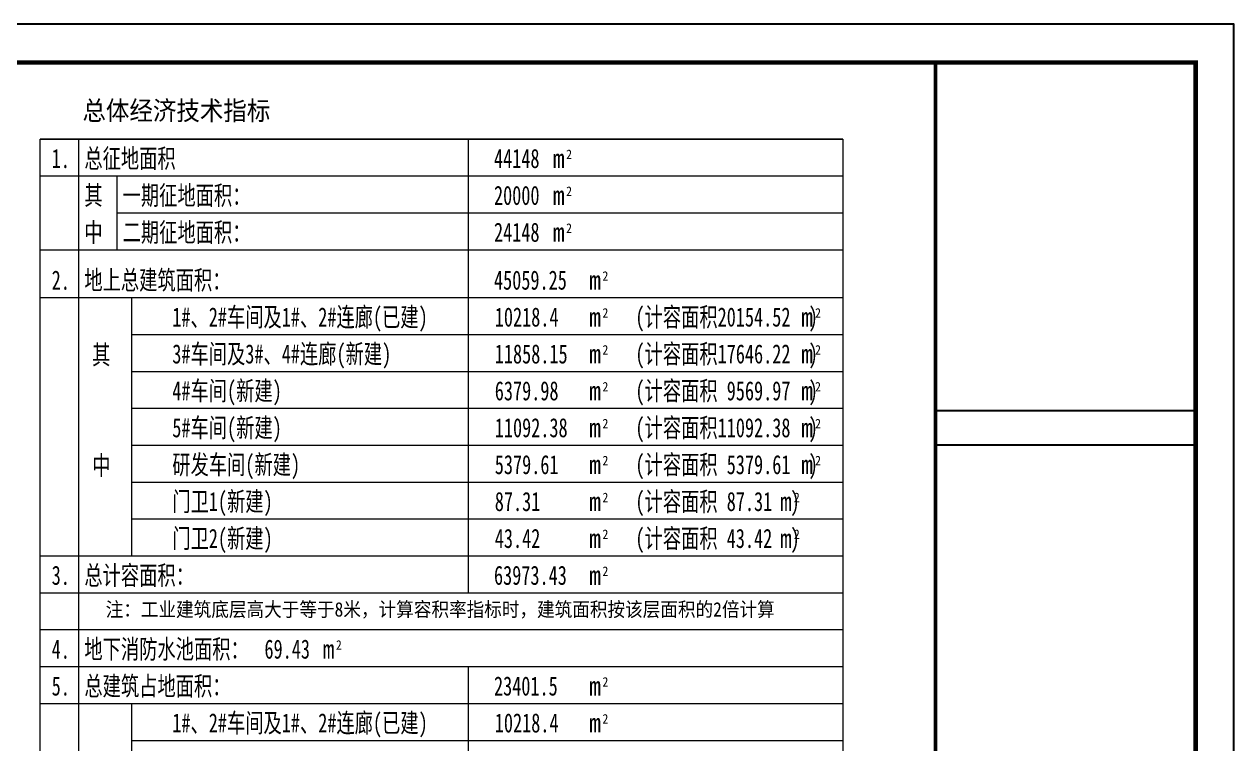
# Model space of a CAD drawing. Header units: millimetres. Extents: x 221342 to 221936, y -165780 to -165359.
# Drawn here: x 221778.1 to 221936.2, y -165453.3 to -165359.3 of the extents above; entities that cross this region are included whole.
import ezdxf

# ---------------------------------------------------------------- set-up
doc = ezdxf.new("R2010")
doc.units = ezdxf.units.MM
for name, color, linetype in [('PUB_DIM', 3, 'Continuous'), ('TK', 3, 'Continuous'), ('轴网标注', 240, 'Continuous')]:
    doc.layers.add(name, color=color, linetype=linetype)
doc.styles.add('-仿宋_GB2312', font='', dxfattribs={"width": 0.8})
doc.styles.add('-黑体', font='', dxfattribs={"width": 0.7})
doc.styles.add('dim_font', font='SIMPLEX.shx', dxfattribs={"width": 0.8})
doc.styles.get('-仿宋_GB2312').set_extended_font_data('FangSong_GB2312')
doc.styles.get('-黑体').set_extended_font_data('SimHei')
doc.dimstyles.new('AXIS150', dxfattribs={"dimscale": 1.5, "dimtxt": 300, "dimasz": 1, "dimexe": 250, "dimexo": 300, "dimgap": 150, "dimtad": 1, "dimdec": 0, "dimtxsty": 'dim_font', "dimblk": '_DIMX', "dimblk1": '_DIMX', "dimblk2": '_DIMX', "dimcen": 2.5, "dimse1": 1, "dimse2": 1, "dimclrt": 9, "dimazin": 3, "dimtfac": 1, "dimtdec": 0, "dimtix": 1, "dimtmove": 2, "dimatfit": 3, "dimldrblk": '_DIMX'})

# ---------------------------------------------------------------- blocks, each defined once
blk = doc.blocks.new('_DIMX')
blk.add_line((-150, 0), (150, 0))
at = {"const_width": 50}
blk.add_lwpolyline([(-70, -70), (70, 70)], dxfattribs=at)
blk = doc.blocks.new('*D137')
at = {"layer": 'Defpoints', "color": 0, "linetype": 'Continuous', "transparency": 16777216}
for p in [(221501.36, -165438.99), (221787.01, -165512.17), (221784.92, -165519.54)]:
    blk.add_point(p, dxfattribs=at)
at = {"layer": '轴网标注', "color": 0, "linetype": 'Continuous', "lineweight": -2, "transparency": 16777216}
for p, q in [((221501.36, -165438.99), (221503.8, -165430.43)), ((221503.46, -165431.63), (221787, -165512.17)), ((221784.92, -165519.54), (221787.35, -165510.97))]:
    blk.add_line(p, q, dxfattribs=at)
at = {"layer": '轴网标注', "color": 0, "linetype": 'Continuous', "lineweight": -2, "transparency": 16777216, "xscale": 0.005, "yscale": 0.005, "zscale": 0.005}
for p, rotation in [((221503.46, -165431.63), 164.1427629060019), ((221787.01, -165512.17), 344.142762906002)]:
    blk.add_blockref('_DIMX', p, dxfattribs=dict(at, rotation=rotation))
at = {"layer": '轴网标注', "color": 9, "linetype": 'Continuous', "transparency": 16777216, "insert": (221645.63, -165470.51), "char_height": 1.4, "attachment_point": 5, "rotation": 344.1428, "style": '-仿宋_GB2312'}
blk.add_mtext('\\A1;294.77m', dxfattribs=at)

msp = doc.modelspace()

# ---------------------------------------------------------------- linework, layer by layer
at = {"layer": 'PUB_DIM', "color": 1, "lineweight": 0}
for p, q in [((221885.058, -165374.256), (221780.177, -165374.256)), ((221780.177, -165374.256), (221885.058, -165374.256)), ((221785.177, -165374.256), (221785.177, -165501.046)), ((221836.095, -165374.256), (221836.095, -165394.974)), ((221780.177, -165379.077), (221885.058, -165379.077)), ((221780.177, -165379.077), (221885.058, -165379.077)), ((221780.177, -165379.077), (221885.058, -165379.077)), ((221780.177, -165379.077), (221885.058, -165379.077)), ((221780.177, -165379.077), (221885.058, -165379.077)), ((221785.177, -165379.077), (221885.058, -165379.077)), ((221785.177, -165379.077), (221885.058, -165379.077)), ((221785.177, -165379.077), (221885.058, -165379.077)), ((221785.177, -165379.077), (221885.058, -165379.077)), ((221785.177, -165379.077), (221885.058, -165379.077)), ((221785.177, -165379.077), (221885.058, -165379.077)), ((221785.177, -165379.077), (221885.058, -165379.077)), ((221785.177, -165379.077), (221885.058, -165379.077)), ((221790.177, -165379.077), (221790.177, -165388.72)), ((221790.177, -165383.899), (221885.058, -165383.899)), ((221790.177, -165383.899), (221885.058, -165383.899)), ((221790.177, -165383.899), (221885.058, -165383.899)), ((221790.177, -165383.899), (221885.058, -165383.899)), ((221790.177, -165383.899), (221885.058, -165383.899)), ((221790.177, -165383.899), (221885.058, -165383.899)), ((221790.177, -165383.899), (221885.058, -165383.899)), ((221790.177, -165383.899), (221885.058, -165383.899)), ((221790.177, -165383.899), (221885.058, -165383.899)), ((221790.177, -165383.899), (221885.058, -165383.899)), ((221790.177, -165383.899), (221885.058, -165383.899)), ((221790.177, -165383.899), (221885.058, -165383.899)), ((221790.177, -165383.899), (221885.058, -165383.899)), ((221780.177, -165388.72), (221885.058, -165388.72)), ((221780.177, -165388.72), (221885.058, -165388.72)), ((221780.177, -165388.72), (221885.058, -165388.72)), ((221780.177, -165388.72), (221885.058, -165388.72)), ((221780.177, -165388.72), (221885.058, -165388.72)), ((221785.177, -165388.72), (221885.058, -165388.72)), ((221785.177, -165388.72), (221885.058, -165388.72)), ((221785.177, -165388.72), (221885.058, -165388.72)), ((221785.177, -165388.72), (221885.058, -165388.72)), ((221785.177, -165388.72), (221885.058, -165388.72)), ((221785.177, -165388.72), (221885.058, -165388.72)), ((221785.177, -165388.72), (221885.058, -165388.72)), ((221785.177, -165388.72), (221885.058, -165388.72)), ((221790.177, -165388.72), (221885.058, -165388.72)), ((221790.177, -165388.72), (221885.058, -165388.72)), ((221790.177, -165388.72), (221885.058, -165388.72)), ((221790.177, -165388.72), (221885.058, -165388.72)), ((221790.177, -165388.72), (221885.058, -165388.72)), ((221790.177, -165388.72), (221885.058, -165388.72)), ((221790.177, -165388.72), (221885.058, -165388.72)), ((221790.177, -165388.72), (221885.058, -165388.72)), ((221790.177, -165388.72), (221885.058, -165388.72)), ((221790.177, -165388.72), (221885.058, -165388.72)), ((221790.177, -165388.72), (221885.058, -165388.72)), ((221790.177, -165388.72), (221885.058, -165388.72)), ((221780.177, -165394.974), (221885.058, -165394.974)), ((221785.177, -165394.974), (221885.058, -165394.974)), ((221785.177, -165394.974), (221885.058, -165394.974)), ((221785.177, -165394.974), (221885.058, -165394.974)), ((221792.079, -165394.974), (221792.079, -165428.724)), ((221836.095, -165394.974), (221836.095, -165433.546)), ((221792.079, -165399.796), (221885.058, -165399.796)), ((221792.079, -165399.796), (221885.058, -165399.796)), ((221792.079, -165399.796), (221885.058, -165399.796)), ((221792.079, -165399.796), (221885.058, -165399.796)), ((221792.079, -165404.617), (221885.058, -165404.617)), ((221792.079, -165404.617), (221885.058, -165404.617)), ((221792.079, -165404.617), (221885.058, -165404.617)), ((221792.079, -165404.617), (221885.058, -165404.617)), ((221792.079, -165409.438), (221885.058, -165409.438)), ((221792.079, -165409.438), (221885.058, -165409.438)), ((221792.079, -165409.438), (221885.058, -165409.438)), ((221792.079, -165409.438), (221885.058, -165409.438)), ((221792.079, -165414.26), (221885.058, -165414.26)), ((221792.079, -165414.26), (221885.058, -165414.26)), ((221792.079, -165414.26), (221885.058, -165414.26)), ((221792.079, -165414.26), (221885.058, -165414.26)), ((221792.079, -165419.081), (221885.058, -165419.081)), ((221792.079, -165419.081), (221885.058, -165419.081)), ((221792.079, -165419.081), (221885.058, -165419.081)), ((221792.079, -165419.081), (221885.058, -165419.081)), ((221792.079, -165423.903), (221885.058, -165423.903)), ((221792.079, -165423.903), (221885.058, -165423.903)), ((221792.079, -165423.903), (221885.058, -165423.903)), ((221792.079, -165423.903), (221885.058, -165423.903)), ((221780.177, -165428.724), (221885.058, -165428.724)), ((221780.177, -165433.546), (221885.058, -165433.546)), ((221780.177, -165438.367), (221885.058, -165438.367)), ((221780.177, -165443.188), (221885.058, -165443.188)), ((221780.177, -165443.188), (221885.058, -165443.188)), ((221792.079, -165443.188), (221885.058, -165443.188)), ((221792.079, -165443.188), (221885.058, -165443.188)), ((221792.079, -165443.188), (221885.058, -165443.188)), ((221836.095, -165443.188), (221836.095, -165491.403)), ((221780.177, -165448.01), (221885.058, -165448.01)), ((221792.079, -165448.01), (221792.079, -165481.76)), ((221792.079, -165452.831), (221885.058, -165452.831)), ((221792.079, -165452.831), (221885.058, -165452.831)), ((221792.079, -165452.831), (221885.058, -165452.831)), ((221792.079, -165452.831), (221885.058, -165452.831))]:
    msp.add_line(p, q, dxfattribs=at)
msp.add_lwpolyline([(221780.177, -165501.046), (221780.177, -165374.256), (221885.058, -165374.256), (221885.058, -165501.046)], dxfattribs=at)
at = {"layer": 'TK'}
msp.add_lwpolyline([(221341.684, -165779.755), (221936.184, -165779.755), (221936.184, -165359.255), (221341.684, -165359.255)], close=True, dxfattribs=at)
at = {"layer": 'TK', "const_width": 0.6}
msp.add_lwpolyline([(221354.184, -165774.755), (221931.184, -165774.755), (221931.184, -165364.255), (221354.184, -165364.255)], close=True, dxfattribs=at)
at = {"layer": 'TK'}
for points, const_width in [([(221897.184, -165774.755), (221897.184, -165364.255)], 0.5), ([(221897.184, -165409.755), (221931.184, -165409.755)], 0.25), ([(221897.184, -165414.255), (221931.184, -165414.255)], 0.25)]:
    msp.add_lwpolyline(points, dxfattribs=dict(at, const_width=const_width))

# ---------------------------------------------------------------- texts
at = {"layer": 'PUB_DIM', "color": 5, "lineweight": 0, "style": '-黑体'}
for s, height, width, p in [('总体经济技术指标', 2.5, 0.9, (221785.686, -165371.787)), ('1.', 2.5, 0.7, (221781.659, -165378.045)), ('2', 1.25, 0.9, (221848.908, -165376.888)), ('m', 2.5, 0.9, (221847.173, -165378.045)), ('2', 1.25, 0.9, (221848.908, -165381.709)), ('m', 2.5, 0.9, (221847.173, -165382.867)), ('2', 1.25, 0.9, (221848.908, -165386.53)), ('m', 2.5, 0.9, (221847.173, -165387.688)), ('2.', 2.5, 0.7, (221781.659, -165393.942)), ('45059.25', 2.5, 0.7, (221839.477, -165393.942)), ('2', 1.25, 0.9, (221853.655, -165392.784)), ('m', 2.5, 0.9, (221851.92, -165393.942)), ('2', 1.25, 0.9, (221853.655, -165397.606)), ('2', 1.25, 0.9, (221881.453, -165397.606)), ('m', 2.5, 0.9, (221851.92, -165398.763)), ('m', 2.5, 0.9, (221879.635, -165398.763)), ('其', 2.5, 0.7, (221786.954, -165403.701)), ('2', 1.25, 0.9, (221853.655, -165402.427)), ('2', 1.25, 0.9, (221881.453, -165402.427)), ('m', 2.5, 0.9, (221851.92, -165403.585)), ('m', 2.5, 0.9, (221879.635, -165403.585)), ('2', 1.25, 0.9, (221853.655, -165407.249)), ('2', 1.25, 0.9, (221881.453, -165407.249)), ('m', 2.5, 0.9, (221851.92, -165408.406)), ('m', 2.5, 0.9, (221879.635, -165408.406)), ('m', 2.5, 0.9, (221851.92, -165413.228)), ('2', 1.25, 0.9, (221853.655, -165412.07)), ('m', 2.5, 0.9, (221879.635, -165413.228)), ('2', 1.25, 0.9, (221881.453, -165412.07)), ('中', 2.5, 0.7, (221786.954, -165418.165)), ('m', 2.5, 0.9, (221851.92, -165418.049)), ('2', 1.25, 0.9, (221853.655, -165416.892)), ('m', 2.5, 0.9, (221879.635, -165418.049)), ('2', 1.25, 0.9, (221881.453, -165416.892)), ('m', 2.5, 0.9, (221851.92, -165422.871)), ('2', 1.25, 0.9, (221853.655, -165421.713)), ('m', 2.5, 0.9, (221876.864, -165422.871)), ('2', 1.25, 0.9, (221878.682, -165421.713)), ('m', 2.5, 0.9, (221851.92, -165427.692)), ('2', 1.25, 0.9, (221853.655, -165426.534)), ('m', 2.5, 0.9, (221876.864, -165427.692)), ('2', 1.25, 0.9, (221878.682, -165426.534)), ('3.', 2.5, 0.7, (221781.659, -165432.513)), ('63973.43', 2.5, 0.7, (221839.477, -165432.513)), ('m', 2.5, 0.9, (221851.92, -165432.513)), ('2', 1.25, 0.9, (221853.655, -165431.356)), ('注：工业建筑底层高大于等于8米，计算容积率指标时，建筑面积按该层面积的2倍计算', 1.875, 0.9, (221788.716, -165436.657)), ('4.', 2.5, 0.7, (221781.659, -165442.156)), ('m', 2.5, 0.9, (221817.081, -165442.156)), ('2', 1.25, 0.9, (221818.816, -165440.999)), ('5.', 2.5, 0.7, (221781.659, -165446.978)), ('总建筑占地面积：', 2.5, 0.7, (221785.934, -165446.978)), ('23401.5', 2.5, 0.7, (221839.477, -165446.978)), ('m', 2.5, 0.9, (221851.92, -165446.978)), ('2', 1.25, 0.9, (221853.655, -165445.82)), ('m', 2.5, 0.9, (221851.92, -165451.799)), ('2', 1.25, 0.9, (221853.655, -165450.642))]:
    msp.add_text(s, height=height, dxfattribs=dict(at, width=width)).set_placement(p)
at = {"layer": 'PUB_DIM', "color": 7, "lineweight": 0, "style": '-黑体', "width": 0.7}
for s, p in [('总征地面积', (221785.934, -165378.045)), ('44148', (221839.477, -165378.045)), ('其', (221785.934, -165382.867)), ('一期征地面积：', (221790.934, -165382.867)), ('20000', (221839.477, -165382.867)), ('中', (221785.934, -165387.688)), ('二期征地面积：', (221790.934, -165387.688)), ('24148', (221839.477, -165387.688)), ('地上总建筑面积：', (221785.934, -165393.942)), ('1#、2#车间及1#、2#连廊(已建)', (221797.426, -165398.763)), ('3#车间及3#、4#连廊(新建)', (221797.426, -165403.585)), ('4#车间(新建)', (221797.426, -165408.406)), ('5#车间(新建)', (221797.426, -165413.228)), ('研发车间(新建)', (221797.426, -165418.049)), ('(计容面积 5379.61  )', (221857.97, -165418.049)), ('5379.61', (221839.582, -165418.049)), ('门卫1(新建)', (221797.426, -165422.871)), ('(计容面积 87.31  )', (221857.97, -165422.871)), ('87.31', (221839.582, -165422.871)), ('门卫2(新建)', (221797.426, -165427.692)), ('(计容面积 43.42  )', (221857.97, -165427.692)), ('43.42', (221839.582, -165427.692)), ('总计容面积：', (221785.934, -165432.513)), ('地下消防水池面积：', (221785.934, -165442.156)), ('69.43', (221809.473, -165442.156)), ('1#、2#车间及1#、2#连廊(已建)', (221797.426, -165451.799)), ('10218.4', (221839.582, -165451.799))]:
    msp.add_text(s, height=2.5, dxfattribs=at).set_placement(p)
at = {"layer": 'PUB_DIM', "color": 6, "lineweight": 0, "style": '-黑体', "width": 0.7}
for s, p in [('10218.4', (221839.582, -165398.763)), ('(计容面积20154.52  )', (221857.97, -165398.763)), ('11858.15', (221839.582, -165403.585)), ('(计容面积17646.22  )', (221857.97, -165403.585)), ('6379.98', (221839.582, -165408.406)), ('(计容面积 9569.97  )', (221857.97, -165408.406)), ('11092.38', (221839.582, -165413.228)), ('(计容面积11092.38  )', (221857.97, -165413.228))]:
    msp.add_text(s, height=2.5, dxfattribs=at).set_placement(p)

# ---------------------------------------------------------------- dimensions: what is measured, and where the dimension line sits
at = {"layer": '轴网标注', "color": 77, "linetype": 'Continuous'}
dim = msp.add_linear_dim(base=(221787.009, -165512.174), p1=(221501.364, -165438.992), p2=(221784.918, -165519.536), angle=344.14276, dimstyle='AXIS150', override={"dimscale": 0.005, "dimtxt": 280, "dimexo": 0, "dimdec": 2, "dimpost": 'm', "dimtxsty": '-仿宋_GB2312', "dimsah": 1, "dimse1": 0, "dimse2": 0}, dxfattribs=at)
dim.commit()
dim.dimension.update_dxf_attribs({"geometry": '*D137', "text_midpoint": (221645.628, -165470.507)})

doc.saveas('drawing.dxf')
